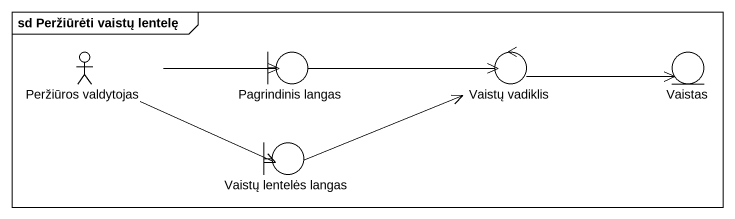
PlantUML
@startuml
mainframe sd Peržiūrėti vaistų lentelę
actor "Peržiūros valdytojas" as Peržiūros_valdytojas
boundary "Pagrindinis langas" as Pagrindinis_langas
control "Vaistų vadiklis" as Vaistų_vadiklis
entity Vaistas
boundary "Vaistų lentelės langas" as Vaistų_lentelės_langas
Peržiūros_valdytojas -right-> Pagrindinis_langas
Peržiūros_valdytojas -right-> Vaistų_lentelės_langas
Pagrindinis_langas -right-> Vaistų_vadiklis
Vaistų_vadiklis -right-> Vaistas
Vaistų_lentelės_langas -right-> Vaistų_vadiklis
@enduml
